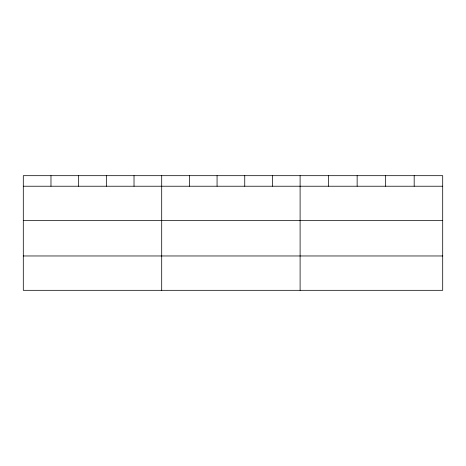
<?xml version="1.0" encoding="UTF-8"?>
<svg xmlns="http://www.w3.org/2000/svg" width="466" height="466" viewBox="0 0 466 466"><rect width="100%" height="100%" fill="white"/><g stroke="black" fill="none" stroke-linecap="round" stroke-linejoin="round"><path stroke-width="0.7" d="M442.7 220.575L442.7 175.682L23.3 175.682L23.3 290.318L442.7 290.318L442.7 220.575L23.3 220.575M23.3 186.225L442.7 186.225M23.3 255.968L442.7 255.968M414.181 175.682L414.181 186.225M385.662 175.682L385.662 186.225M357.142 175.682L357.142 186.225M328.623 175.682L328.623 186.225M300.104 175.682L300.104 290.318M272.424 175.682L272.424 186.225M244.743 175.682L244.743 186.225M217.063 175.682L217.063 186.225M189.382 175.682L189.382 186.225M161.702 175.682L161.702 290.318M134.022 175.682L134.022 186.225M106.341 175.682L106.341 186.225M78.661 175.682L78.661 186.225M50.98 175.682L50.98 186.225"/></g></svg>
